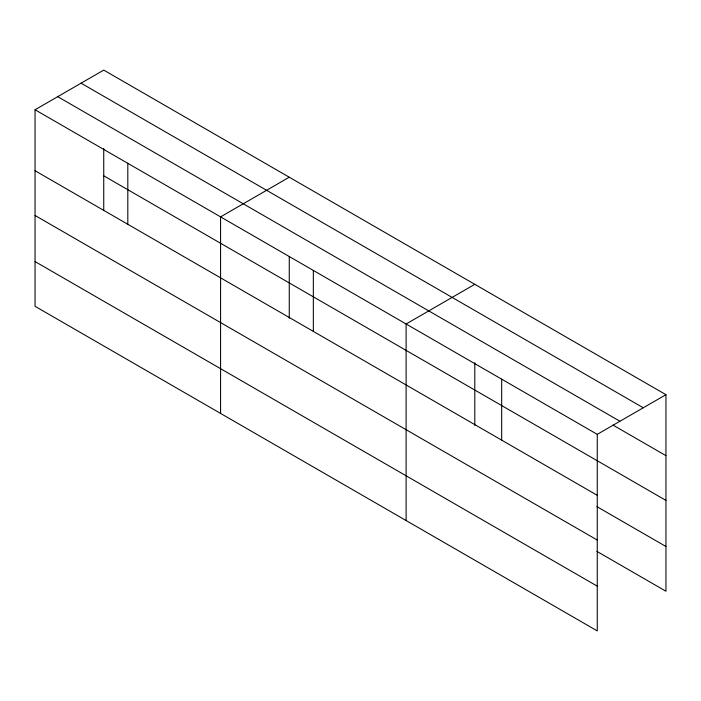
<?xml version="1.0" encoding="UTF-8"?>
<svg xmlns="http://www.w3.org/2000/svg" width="701" height="701" viewBox="0 0 701 701"><rect width="100%" height="100%" fill="white"/><g stroke="black" fill="none" stroke-linecap="round" stroke-linejoin="round"><path stroke-width="1.05" d="M289.268 256.741L289.268 318.307M474.796 362.759L474.796 425.419M35.05 109.759L597.261 434.348L597.261 630.9L35.05 306.311L35.05 109.759L103.739 70.1L665.95 394.689L665.95 591.241L596.875 551.363M289.268 177.213L220.578 216.872L220.578 413.432M474.796 284.326L406.107 323.985L406.107 520.545M597.261 434.348L665.95 394.689M81.071 83.182L643.281 407.772M57.719 96.668L619.929 421.257M612.954 425.069L665.95 455.659M103.739 175.811L665.95 500.4M35.05 170.729L597.261 495.318M596.875 506.621L665.95 546.5M35.05 215.479L597.261 540.059M35.05 261.569L597.261 586.159M501.679 379.162L501.679 440.14M313.338 270.428L313.338 331.407M127.81 163.315L127.81 224.285M103.739 148.533L103.739 210.116"/></g></svg>
